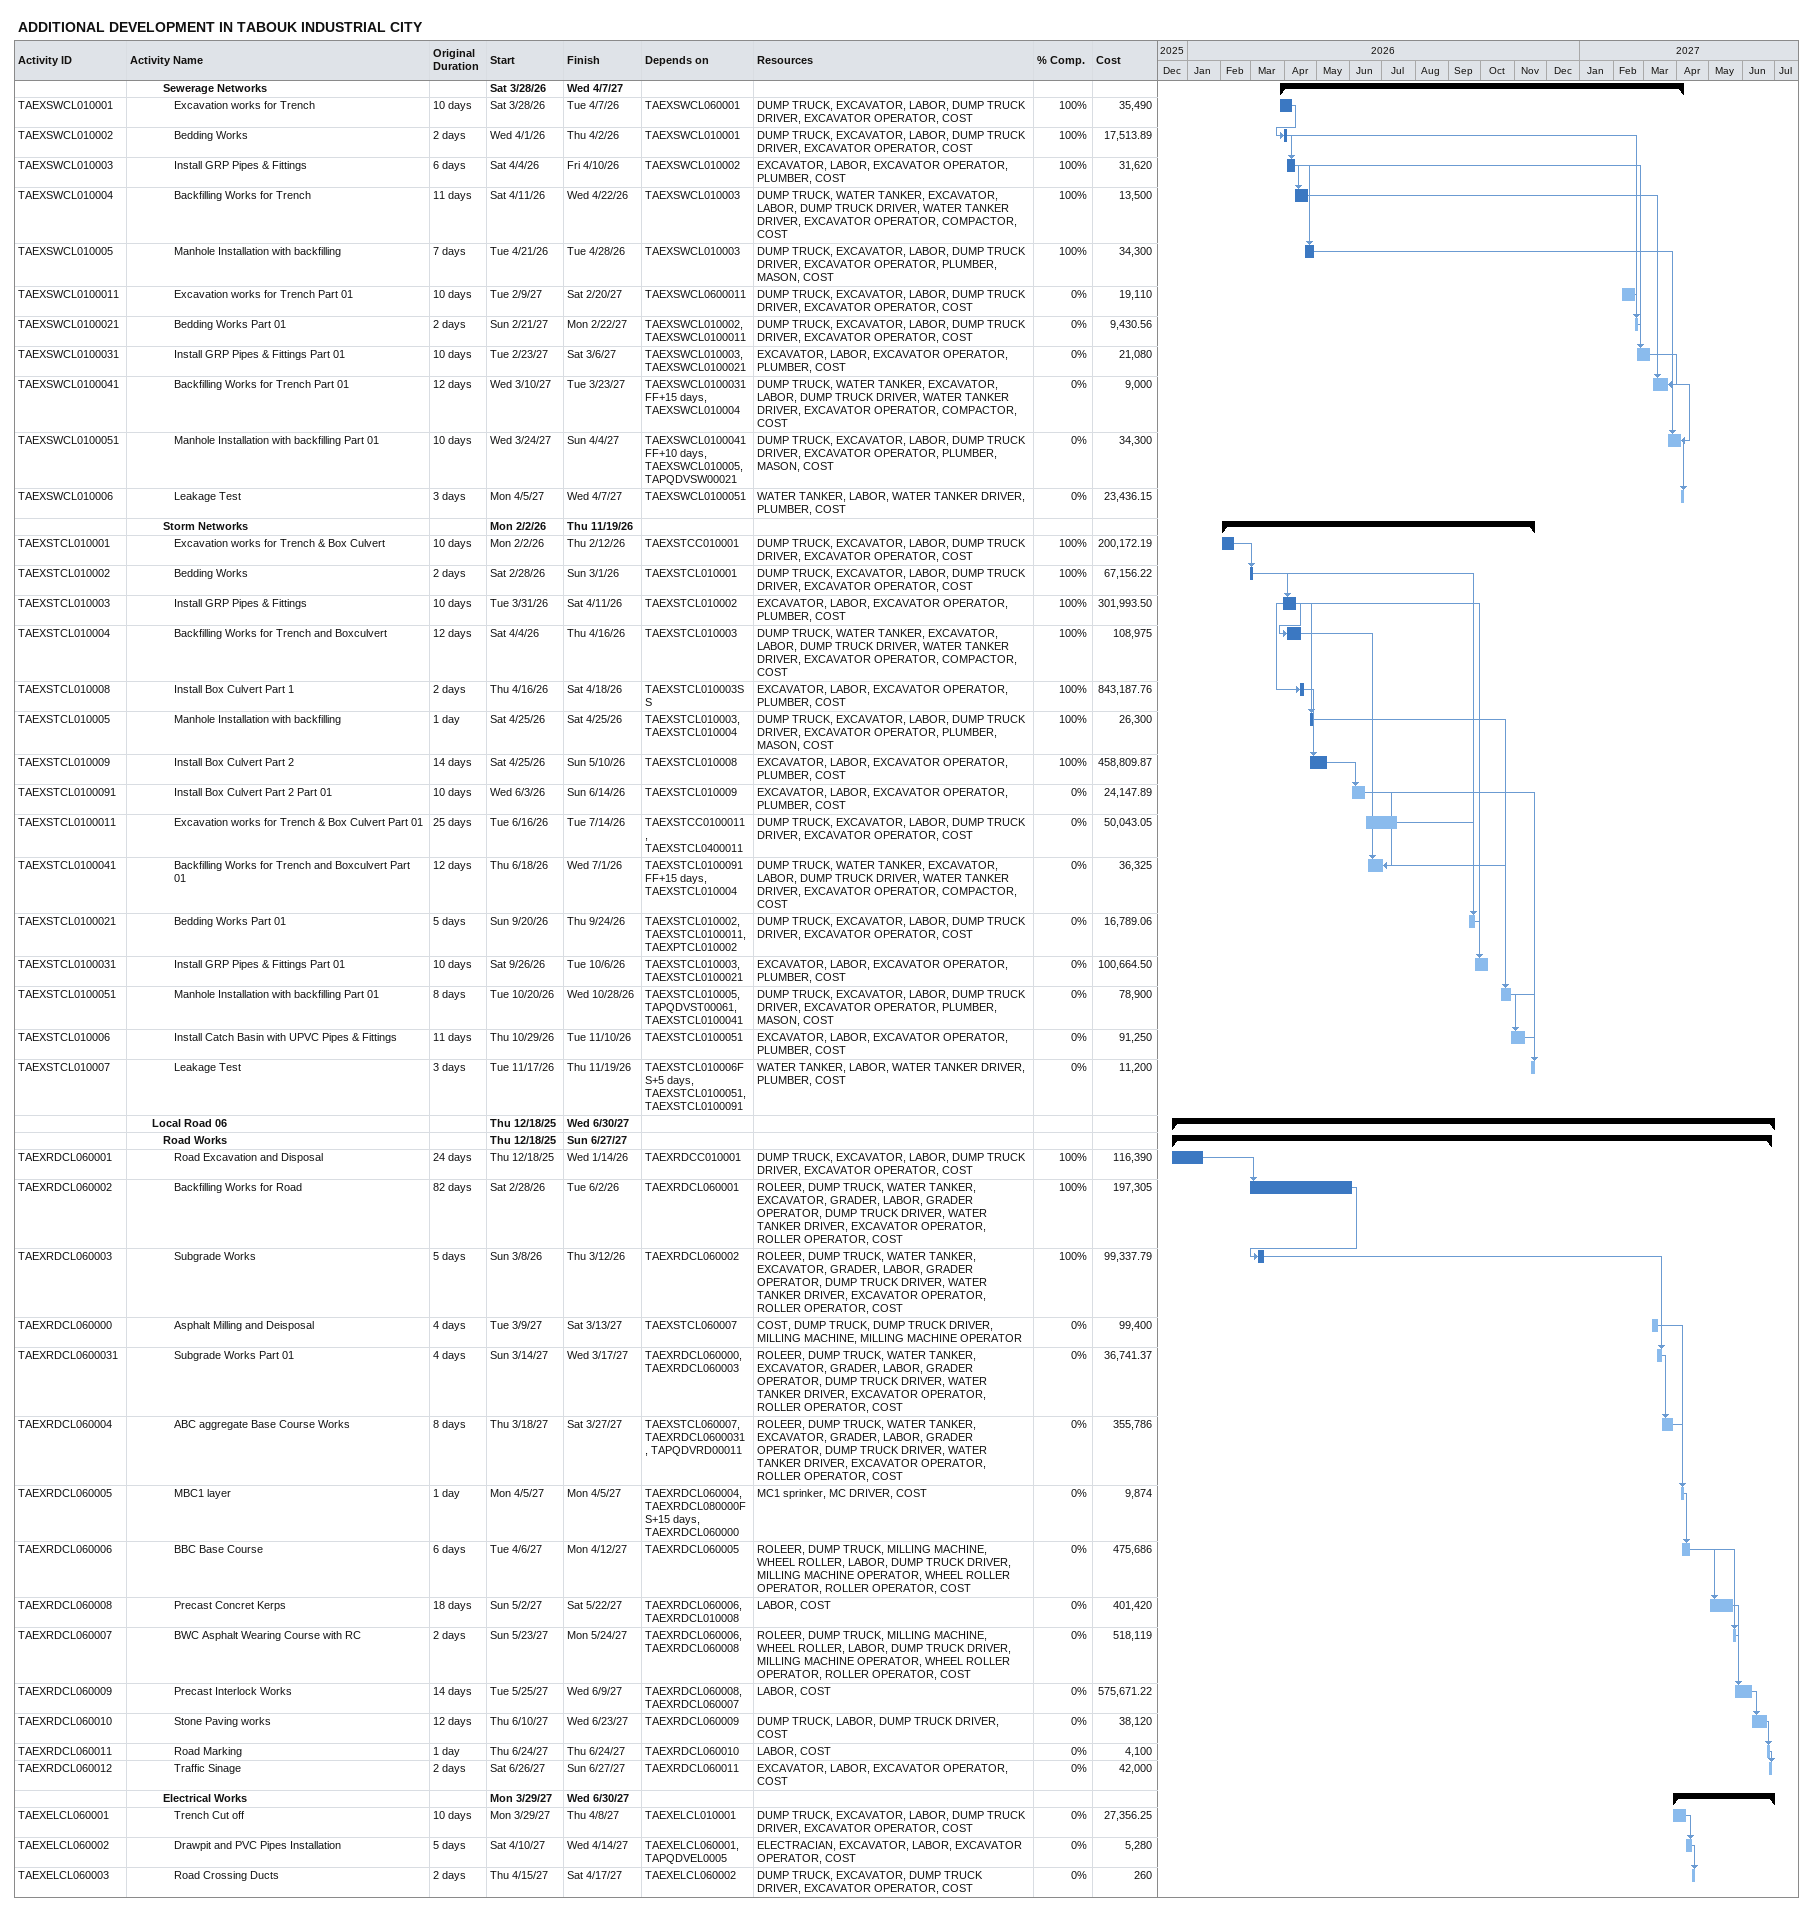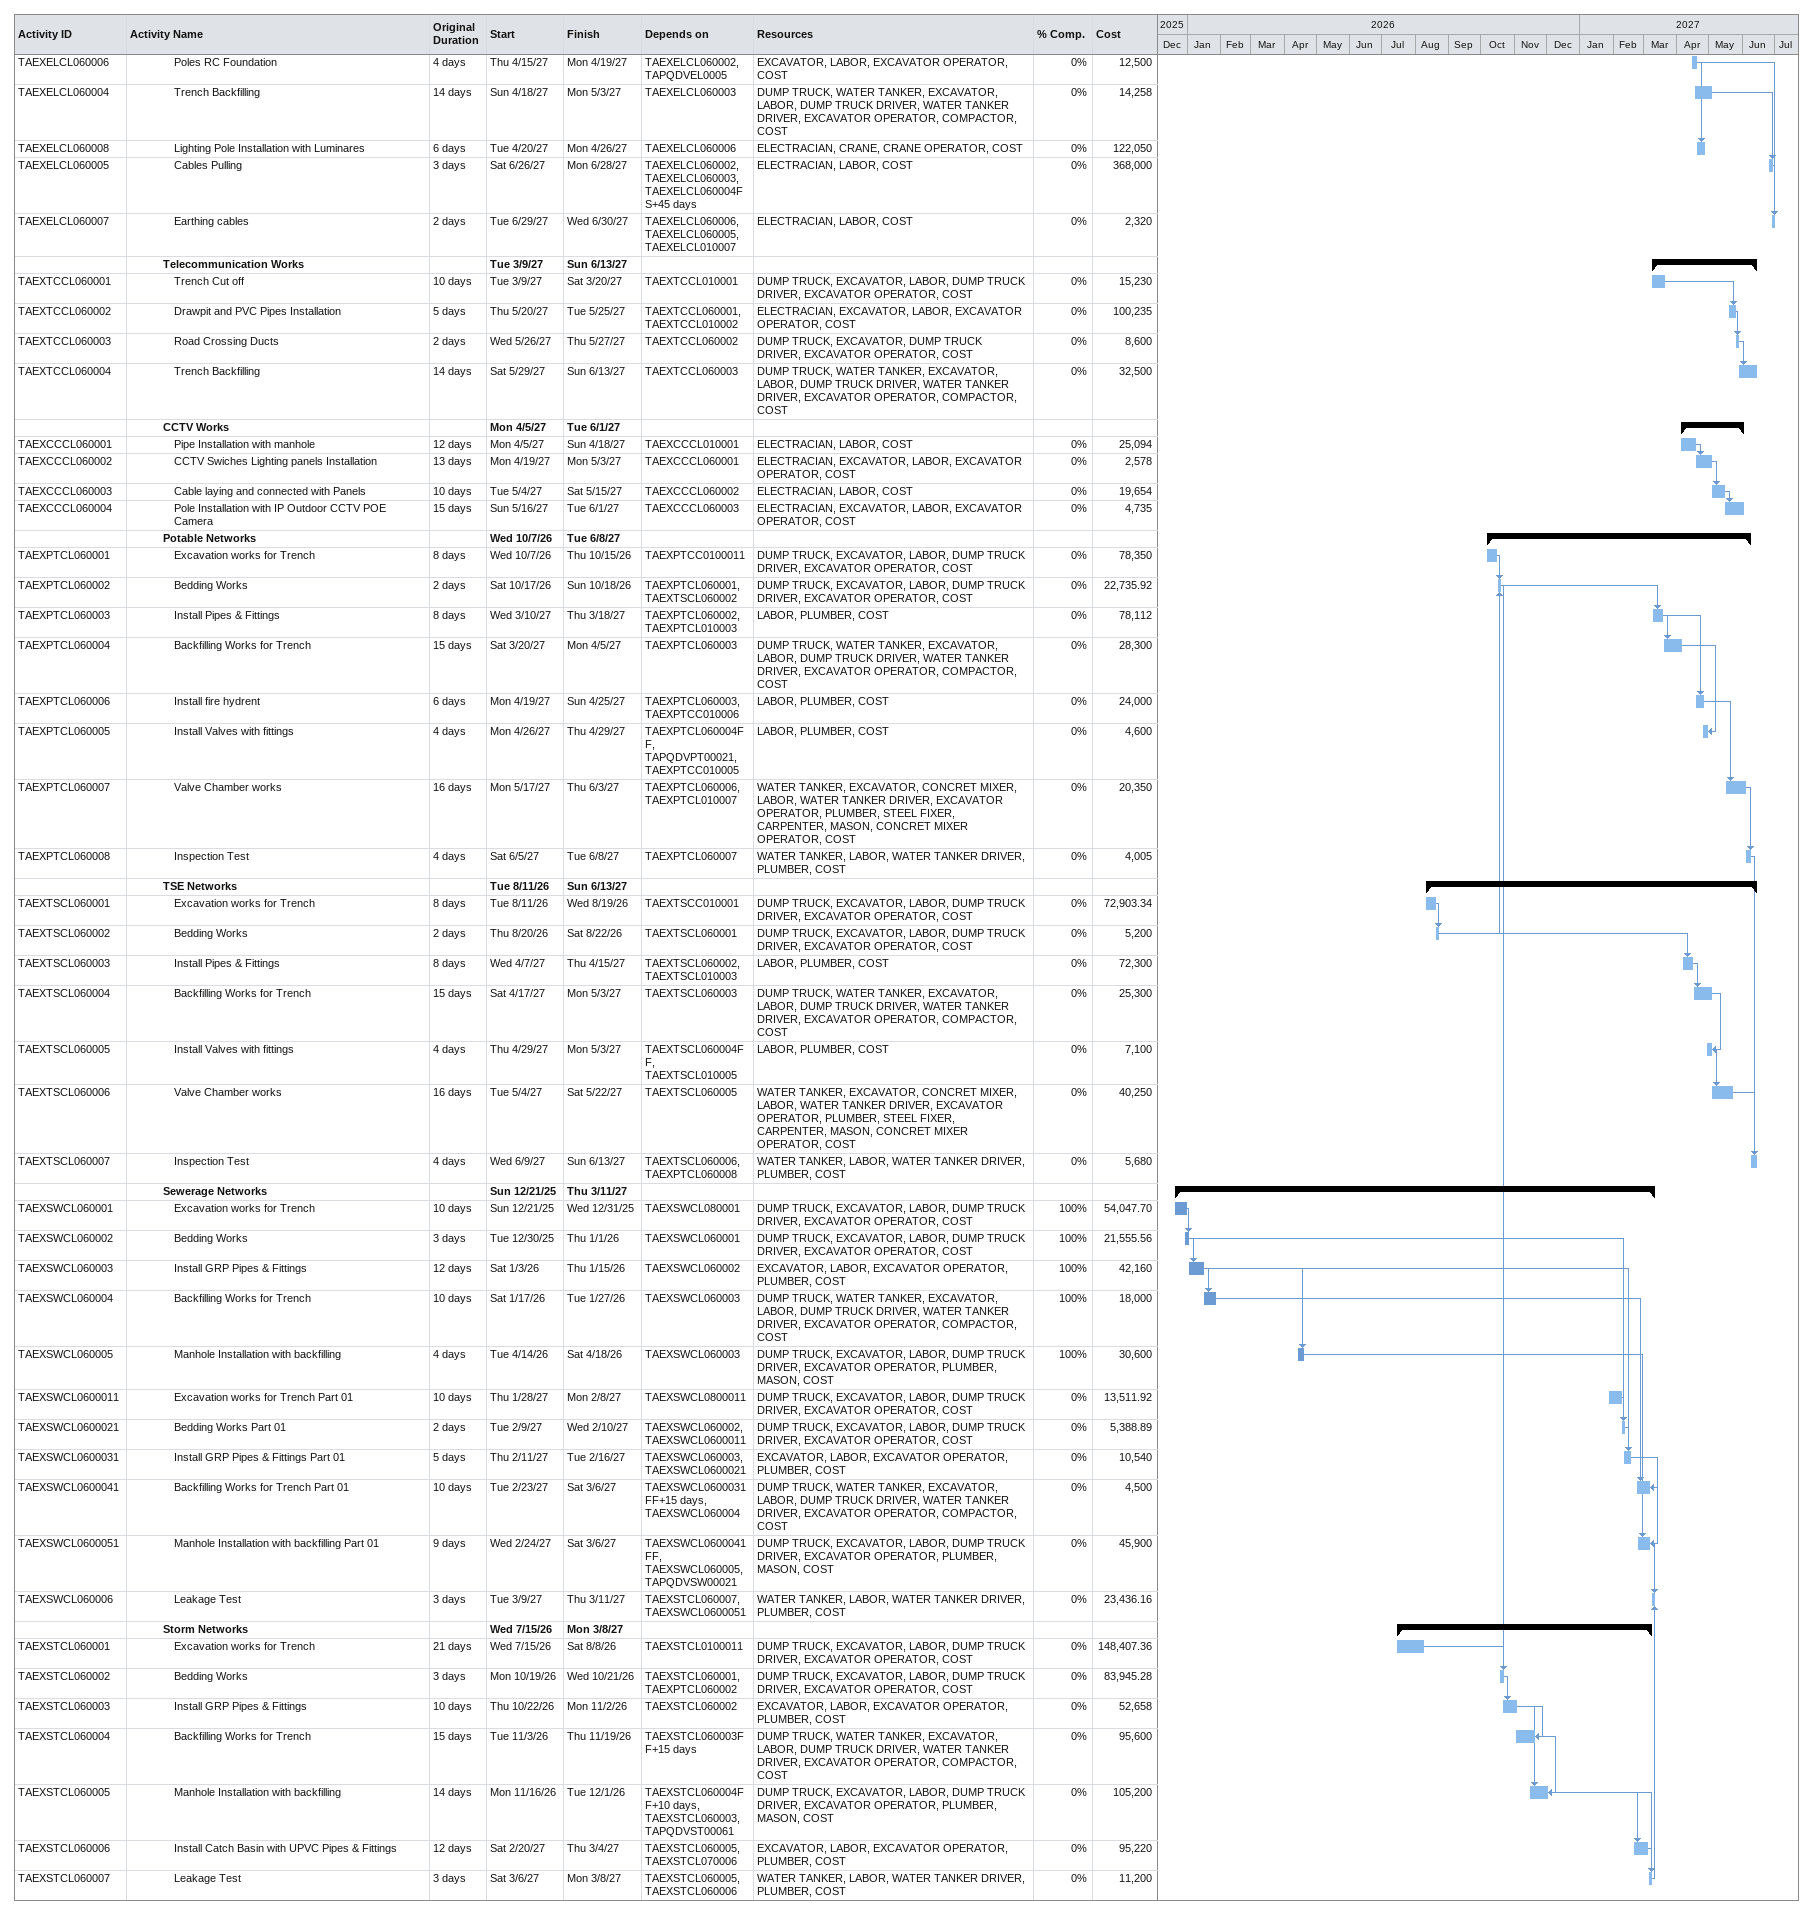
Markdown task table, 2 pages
ADDITIONAL DEVELOPMENT IN TABOUK INDUSTRIAL CITY

| ID | Level | Task | Original duration | Start | Finish | Predecessors | Resources | % complete | Cost |
|---|---|---|---|---|---|---|---|---|---|
|  | 4 | **Sewerage Networks** |  | 2026-03-28 | 2027-04-07 |  |  |  |  |
| TAEXSWCL010001 | 5 | Excavation works for Trench | 10d | 2026-03-28 | 2026-04-07 | TAEXSWCL060001 | DUMP TRUCK, EXCAVATOR, LABOR, DUMP TRUCK DRIVER, EXCAVATOR OPERATOR, COST | 100 | 35490 |
| TAEXSWCL010002 | 5 | Bedding Works | 2d | 2026-04-01 | 2026-04-02 | TAEXSWCL010001 | DUMP TRUCK, EXCAVATOR, LABOR, DUMP TRUCK DRIVER, EXCAVATOR OPERATOR, COST | 100 | 17513.89 |
| TAEXSWCL010003 | 5 | Install GRP Pipes & Fittings | 6d | 2026-04-04 | 2026-04-10 | TAEXSWCL010002 | EXCAVATOR, LABOR, EXCAVATOR OPERATOR, PLUMBER, COST | 100 | 31620 |
| TAEXSWCL010004 | 5 | Backfilling Works for Trench | 11d | 2026-04-11 | 2026-04-22 | TAEXSWCL010003 | DUMP TRUCK, WATER TANKER, EXCAVATOR, LABOR, DUMP TRUCK DRIVER, WATER TANKER DRIVER, EXCAVATOR OPERATOR, COMPACTOR, COST | 100 | 13500 |
| TAEXSWCL010005 | 5 | Manhole Installation with backfilling | 7d | 2026-04-21 | 2026-04-28 | TAEXSWCL010003 | DUMP TRUCK, EXCAVATOR, LABOR, DUMP TRUCK DRIVER, EXCAVATOR OPERATOR, PLUMBER, MASON, COST | 100 | 34300 |
| TAEXSWCL0100011 | 5 | Excavation works for Trench Part 01 | 10d | 2027-02-09 | 2027-02-20 | TAEXSWCL0600011 | DUMP TRUCK, EXCAVATOR, LABOR, DUMP TRUCK DRIVER, EXCAVATOR OPERATOR, COST | 0 | 19110 |
| TAEXSWCL0100021 | 5 | Bedding Works Part 01 | 2d | 2027-02-21 | 2027-02-22 | TAEXSWCL010002, TAEXSWCL0100011 | DUMP TRUCK, EXCAVATOR, LABOR, DUMP TRUCK DRIVER, EXCAVATOR OPERATOR, COST | 0 | 9430.56 |
| TAEXSWCL0100031 | 5 | Install GRP Pipes & Fittings Part 01 | 10d | 2027-02-23 | 2027-03-06 | TAEXSWCL010003, TAEXSWCL0100021 | EXCAVATOR, LABOR, EXCAVATOR OPERATOR, PLUMBER, COST | 0 | 21080 |
| TAEXSWCL0100041 | 5 | Backfilling Works for Trench Part 01 | 12d | 2027-03-10 | 2027-03-23 | TAEXSWCL0100031FF+15d, TAEXSWCL010004 | DUMP TRUCK, WATER TANKER, EXCAVATOR, LABOR, DUMP TRUCK DRIVER, WATER TANKER DRIVER, EXCAVATOR OPERATOR, COMPACTOR, COST | 0 | 9000 |
| TAEXSWCL0100051 | 5 | Manhole Installation with backfilling Part 01 | 10d | 2027-03-24 | 2027-04-04 | TAEXSWCL0100041FF+10d, TAEXSWCL010005, TAPQDVSW00021 | DUMP TRUCK, EXCAVATOR, LABOR, DUMP TRUCK DRIVER, EXCAVATOR OPERATOR, PLUMBER, MASON, COST | 0 | 34300 |
| TAEXSWCL010006 | 5 | Leakage Test | 3d | 2027-04-05 | 2027-04-07 | TAEXSWCL0100051 | WATER TANKER, LABOR, WATER TANKER DRIVER, PLUMBER, COST | 0 | 23436.15 |
|  | 4 | **Storm Networks** |  | 2026-02-02 | 2026-11-19 |  |  |  |  |
| TAEXSTCL010001 | 5 | Excavation works for Trench & Box Culvert | 10d | 2026-02-02 | 2026-02-12 | TAEXSTCC010001 | DUMP TRUCK, EXCAVATOR, LABOR, DUMP TRUCK DRIVER, EXCAVATOR OPERATOR, COST | 100 | 200172.19 |
| TAEXSTCL010002 | 5 | Bedding Works | 2d | 2026-02-28 | 2026-03-01 | TAEXSTCL010001 | DUMP TRUCK, EXCAVATOR, LABOR, DUMP TRUCK DRIVER, EXCAVATOR OPERATOR, COST | 100 | 67156.22 |
| TAEXSTCL010003 | 5 | Install GRP Pipes & Fittings | 10d | 2026-03-31 | 2026-04-11 | TAEXSTCL010002 | EXCAVATOR, LABOR, EXCAVATOR OPERATOR, PLUMBER, COST | 100 | 301993.50 |
| TAEXSTCL010004 | 5 | Backfilling Works for Trench and Boxculvert | 12d | 2026-04-04 | 2026-04-16 | TAEXSTCL010003 | DUMP TRUCK, WATER TANKER, EXCAVATOR, LABOR, DUMP TRUCK DRIVER, WATER TANKER DRIVER, EXCAVATOR OPERATOR, COMPACTOR, COST | 100 | 108975 |
| TAEXSTCL010008 | 5 | Install Box Culvert Part 1 | 2d | 2026-04-16 | 2026-04-18 | TAEXSTCL010003SS | EXCAVATOR, LABOR, EXCAVATOR OPERATOR, PLUMBER, COST | 100 | 843187.76 |
| TAEXSTCL010005 | 5 | Manhole Installation with backfilling | 1d | 2026-04-25 | 2026-04-25 | TAEXSTCL010003, TAEXSTCL010004 | DUMP TRUCK, EXCAVATOR, LABOR, DUMP TRUCK DRIVER, EXCAVATOR OPERATOR, PLUMBER, MASON, COST | 100 | 26300 |
| TAEXSTCL010009 | 5 | Install Box Culvert Part 2 | 14d | 2026-04-25 | 2026-05-10 | TAEXSTCL010008 | EXCAVATOR, LABOR, EXCAVATOR OPERATOR, PLUMBER, COST | 100 | 458809.87 |
| TAEXSTCL0100091 | 5 | Install Box Culvert Part 2 Part 01 | 10d | 2026-06-03 | 2026-06-14 | TAEXSTCL010009 | EXCAVATOR, LABOR, EXCAVATOR OPERATOR, PLUMBER, COST | 0 | 24147.89 |
| TAEXSTCL0100011 | 5 | Excavation works for Trench & Box Culvert Part 01 | 25d | 2026-06-16 | 2026-07-14 | TAEXSTCC0100011, TAEXSTCL0400011 | DUMP TRUCK, EXCAVATOR, LABOR, DUMP TRUCK DRIVER, EXCAVATOR OPERATOR, COST | 0 | 50043.05 |
| TAEXSTCL0100041 | 5 | Backfilling Works for Trench and Boxculvert Part 01 | 12d | 2026-06-18 | 2026-07-01 | TAEXSTCL0100091FF+15d, TAEXSTCL010004 | DUMP TRUCK, WATER TANKER, EXCAVATOR, LABOR, DUMP TRUCK DRIVER, WATER TANKER DRIVER, EXCAVATOR OPERATOR, COMPACTOR, COST | 0 | 36325 |
| TAEXSTCL0100021 | 5 | Bedding Works Part 01 | 5d | 2026-09-20 | 2026-09-24 | TAEXSTCL010002, TAEXSTCL0100011, TAEXPTCL010002 | DUMP TRUCK, EXCAVATOR, LABOR, DUMP TRUCK DRIVER, EXCAVATOR OPERATOR, COST | 0 | 16789.06 |
| TAEXSTCL0100031 | 5 | Install GRP Pipes & Fittings Part 01 | 10d | 2026-09-26 | 2026-10-06 | TAEXSTCL010003, TAEXSTCL0100021 | EXCAVATOR, LABOR, EXCAVATOR OPERATOR, PLUMBER, COST | 0 | 100664.50 |
| TAEXSTCL0100051 | 5 | Manhole Installation with backfilling Part 01 | 8d | 2026-10-20 | 2026-10-28 | TAEXSTCL010005, TAPQDVST00061, TAEXSTCL0100041 | DUMP TRUCK, EXCAVATOR, LABOR, DUMP TRUCK DRIVER, EXCAVATOR OPERATOR, PLUMBER, MASON, COST | 0 | 78900 |
| TAEXSTCL010006 | 5 | Install Catch Basin with UPVC Pipes & Fittings | 11d | 2026-10-29 | 2026-11-10 | TAEXSTCL0100051 | EXCAVATOR, LABOR, EXCAVATOR OPERATOR, PLUMBER, COST | 0 | 91250 |
| TAEXSTCL010007 | 5 | Leakage Test | 3d | 2026-11-17 | 2026-11-19 | TAEXSTCL010006FS+5d, TAEXSTCL0100051, TAEXSTCL0100091 | WATER TANKER, LABOR, WATER TANKER DRIVER, PLUMBER, COST | 0 | 11200 |
|  | 3 | **Local Road 06** |  | 2025-12-18 | 2027-06-30 |  |  |  |  |
|  | 4 | **Road Works** |  | 2025-12-18 | 2027-06-27 |  |  |  |  |
| TAEXRDCL060001 | 5 | Road Excavation and Disposal | 24d | 2025-12-18 | 2026-01-14 | TAEXRDCC010001 | DUMP TRUCK, EXCAVATOR, LABOR, DUMP TRUCK DRIVER, EXCAVATOR OPERATOR, COST | 100 | 116390 |
| TAEXRDCL060002 | 5 | Backfilling Works for Road | 82d | 2026-02-28 | 2026-06-02 | TAEXRDCL060001 | ROLEER, DUMP TRUCK, WATER TANKER, EXCAVATOR, GRADER, LABOR, GRADER OPERATOR, DUMP TRUCK DRIVER, WATER TANKER DRIVER, EXCAVATOR OPERATOR, ROLLER OPERATOR, COST | 100 | 197305 |
| TAEXRDCL060003 | 5 | Subgrade Works | 5d | 2026-03-08 | 2026-03-12 | TAEXRDCL060002 | ROLEER, DUMP TRUCK, WATER TANKER, EXCAVATOR, GRADER, LABOR, GRADER OPERATOR, DUMP TRUCK DRIVER, WATER TANKER DRIVER, EXCAVATOR OPERATOR, ROLLER OPERATOR, COST | 100 | 99337.79 |
| TAEXRDCL060000 | 5 | Asphalt Milling and Deisposal | 4d | 2027-03-09 | 2027-03-13 | TAEXSTCL060007 | COST, DUMP TRUCK, DUMP TRUCK DRIVER, MILLING MACHINE, MILLING MACHINE OPERATOR | 0 | 99400 |
| TAEXRDCL0600031 | 5 | Subgrade Works Part 01 | 4d | 2027-03-14 | 2027-03-17 | TAEXRDCL060000, TAEXRDCL060003 | ROLEER, DUMP TRUCK, WATER TANKER, EXCAVATOR, GRADER, LABOR, GRADER OPERATOR, DUMP TRUCK DRIVER, WATER TANKER DRIVER, EXCAVATOR OPERATOR, ROLLER OPERATOR, COST | 0 | 36741.37 |
| TAEXRDCL060004 | 5 | ABC aggregate Base Course Works | 8d | 2027-03-18 | 2027-03-27 | TAEXSTCL060007, TAEXRDCL0600031, TAPQDVRD00011 | ROLEER, DUMP TRUCK, WATER TANKER, EXCAVATOR, GRADER, LABOR, GRADER OPERATOR, DUMP TRUCK DRIVER, WATER TANKER DRIVER, EXCAVATOR OPERATOR, ROLLER OPERATOR, COST | 0 | 355786 |
| TAEXRDCL060005 | 5 | MBC1 layer | 1d | 2027-04-05 | 2027-04-05 | TAEXRDCL060004, TAEXRDCL080000FS+15d, TAEXRDCL060000 | MC1 sprinker, MC DRIVER, COST | 0 | 9874 |
| TAEXRDCL060006 | 5 | BBC Base Course | 6d | 2027-04-06 | 2027-04-12 | TAEXRDCL060005 | ROLEER, DUMP TRUCK, MILLING MACHINE, WHEEL ROLLER, LABOR, DUMP TRUCK DRIVER, MILLING MACHINE OPERATOR, WHEEL ROLLER OPERATOR, ROLLER OPERATOR, COST | 0 | 475686 |
| TAEXRDCL060008 | 5 | Precast Concret Kerps | 18d | 2027-05-02 | 2027-05-22 | TAEXRDCL060006, TAEXRDCL010008 | LABOR, COST | 0 | 401420 |
| TAEXRDCL060007 | 5 | BWC Asphalt Wearing Course with RC | 2d | 2027-05-23 | 2027-05-24 | TAEXRDCL060006, TAEXRDCL060008 | ROLEER, DUMP TRUCK, MILLING MACHINE, WHEEL ROLLER, LABOR, DUMP TRUCK DRIVER, MILLING MACHINE OPERATOR, WHEEL ROLLER OPERATOR, ROLLER OPERATOR, COST | 0 | 518119 |
| TAEXRDCL060009 | 5 | Precast Interlock Works | 14d | 2027-05-25 | 2027-06-09 | TAEXRDCL060008, TAEXRDCL060007 | LABOR, COST | 0 | 575671.22 |
| TAEXRDCL060010 | 5 | Stone Paving works | 12d | 2027-06-10 | 2027-06-23 | TAEXRDCL060009 | DUMP TRUCK, LABOR, DUMP TRUCK DRIVER, COST | 0 | 38120 |
| TAEXRDCL060011 | 5 | Road Marking | 1d | 2027-06-24 | 2027-06-24 | TAEXRDCL060010 | LABOR, COST | 0 | 4100 |
| TAEXRDCL060012 | 5 | Traffic Sinage | 2d | 2027-06-26 | 2027-06-27 | TAEXRDCL060011 | EXCAVATOR, LABOR, EXCAVATOR OPERATOR, COST | 0 | 42000 |
|  | 4 | **Electrical Works** |  | 2027-03-29 | 2027-06-30 |  |  |  |  |
| TAEXELCL060001 | 5 | Trench Cut off | 10d | 2027-03-29 | 2027-04-08 | TAEXELCL010001 | DUMP TRUCK, EXCAVATOR, LABOR, DUMP TRUCK DRIVER, EXCAVATOR OPERATOR, COST | 0 | 27356.25 |
| TAEXELCL060002 | 5 | Drawpit and PVC Pipes Installation | 5d | 2027-04-10 | 2027-04-14 | TAEXELCL060001, TAPQDVEL0005 | ELECTRACIAN, EXCAVATOR, LABOR, EXCAVATOR OPERATOR, COST | 0 | 5280 |
| TAEXELCL060003 | 5 | Road Crossing Ducts | 2d | 2027-04-15 | 2027-04-17 | TAEXELCL060002 | DUMP TRUCK, EXCAVATOR, DUMP TRUCK DRIVER, EXCAVATOR OPERATOR, COST | 0 | 260 |
| TAEXELCL060006 | 5 | Poles RC Foundation | 4d | 2027-04-15 | 2027-04-19 | TAEXELCL060002, TAPQDVEL0005 | EXCAVATOR, LABOR, EXCAVATOR OPERATOR, COST | 0 | 12500 |
| TAEXELCL060004 | 5 | Trench Backfilling | 14d | 2027-04-18 | 2027-05-03 | TAEXELCL060003 | DUMP TRUCK, WATER TANKER, EXCAVATOR, LABOR, DUMP TRUCK DRIVER, WATER TANKER DRIVER, EXCAVATOR OPERATOR, COMPACTOR, COST | 0 | 14258 |
| TAEXELCL060008 | 5 | Lighting Pole Installation with Luminares | 6d | 2027-04-20 | 2027-04-26 | TAEXELCL060006 | ELECTRACIAN, CRANE, CRANE OPERATOR, COST | 0 | 122050 |
| TAEXELCL060005 | 5 | Cables Pulling | 3d | 2027-06-26 | 2027-06-28 | TAEXELCL060002, TAEXELCL060003, TAEXELCL060004FS+45d | ELECTRACIAN, LABOR, COST | 0 | 368000 |
| TAEXELCL060007 | 5 | Earthing cables | 2d | 2027-06-29 | 2027-06-30 | TAEXELCL060006, TAEXELCL060005, TAEXELCL010007 | ELECTRACIAN, LABOR, COST | 0 | 2320 |
|  | 4 | **Telecommunication Works** |  | 2027-03-09 | 2027-06-13 |  |  |  |  |
| TAEXTCCL060001 | 5 | Trench Cut off | 10d | 2027-03-09 | 2027-03-20 | TAEXTCCL010001 | DUMP TRUCK, EXCAVATOR, LABOR, DUMP TRUCK DRIVER, EXCAVATOR OPERATOR, COST | 0 | 15230 |
| TAEXTCCL060002 | 5 | Drawpit and PVC Pipes Installation | 5d | 2027-05-20 | 2027-05-25 | TAEXTCCL060001, TAEXTCCL010002 | ELECTRACIAN, EXCAVATOR, LABOR, EXCAVATOR OPERATOR, COST | 0 | 100235 |
| TAEXTCCL060003 | 5 | Road Crossing Ducts | 2d | 2027-05-26 | 2027-05-27 | TAEXTCCL060002 | DUMP TRUCK, EXCAVATOR, DUMP TRUCK DRIVER, EXCAVATOR OPERATOR, COST | 0 | 8600 |
| TAEXTCCL060004 | 5 | Trench Backfilling | 14d | 2027-05-29 | 2027-06-13 | TAEXTCCL060003 | DUMP TRUCK, WATER TANKER, EXCAVATOR, LABOR, DUMP TRUCK DRIVER, WATER TANKER DRIVER, EXCAVATOR OPERATOR, COMPACTOR, COST | 0 | 32500 |
|  | 4 | **CCTV Works** |  | 2027-04-05 | 2027-06-01 |  |  |  |  |
| TAEXCCCL060001 | 5 | Pipe Installation with manhole | 12d | 2027-04-05 | 2027-04-18 | TAEXCCCL010001 | ELECTRACIAN, LABOR, COST | 0 | 25094 |
| TAEXCCCL060002 | 5 | CCTV Swiches Lighting panels Installation | 13d | 2027-04-19 | 2027-05-03 | TAEXCCCL060001 | ELECTRACIAN, EXCAVATOR, LABOR, EXCAVATOR OPERATOR, COST | 0 | 2578 |
| TAEXCCCL060003 | 5 | Cable laying and connected with Panels | 10d | 2027-05-04 | 2027-05-15 | TAEXCCCL060002 | ELECTRACIAN, LABOR, COST | 0 | 19654 |
| TAEXCCCL060004 | 5 | Pole Installation with IP Outdoor CCTV POE Camera | 15d | 2027-05-16 | 2027-06-01 | TAEXCCCL060003 | ELECTRACIAN, EXCAVATOR, LABOR, EXCAVATOR OPERATOR, COST | 0 | 4735 |
|  | 4 | **Potable Networks** |  | 2026-10-07 | 2027-06-08 |  |  |  |  |
| TAEXPTCL060001 | 5 | Excavation works for Trench | 8d | 2026-10-07 | 2026-10-15 | TAEXPTCC0100011 | DUMP TRUCK, EXCAVATOR, LABOR, DUMP TRUCK DRIVER, EXCAVATOR OPERATOR, COST | 0 | 78350 |
| TAEXPTCL060002 | 5 | Bedding Works | 2d | 2026-10-17 | 2026-10-18 | TAEXPTCL060001, TAEXTSCL060002 | DUMP TRUCK, EXCAVATOR, LABOR, DUMP TRUCK DRIVER, EXCAVATOR OPERATOR, COST | 0 | 22735.92 |
| TAEXPTCL060003 | 5 | Install Pipes & Fittings | 8d | 2027-03-10 | 2027-03-18 | TAEXPTCL060002, TAEXPTCL010003 | LABOR, PLUMBER, COST | 0 | 78112 |
| TAEXPTCL060004 | 5 | Backfilling Works for Trench | 15d | 2027-03-20 | 2027-04-05 | TAEXPTCL060003 | DUMP TRUCK, WATER TANKER, EXCAVATOR, LABOR, DUMP TRUCK DRIVER, WATER TANKER DRIVER, EXCAVATOR OPERATOR, COMPACTOR, COST | 0 | 28300 |
| TAEXPTCL060006 | 5 | Install fire hydrent | 6d | 2027-04-19 | 2027-04-25 | TAEXPTCL060003, TAEXPTCC010006 | LABOR, PLUMBER, COST | 0 | 24000 |
| TAEXPTCL060005 | 5 | Install Valves with fittings | 4d | 2027-04-26 | 2027-04-29 | TAEXPTCL060004FF, TAPQDVPT00021, TAEXPTCC010005 | LABOR, PLUMBER, COST | 0 | 4600 |
| TAEXPTCL060007 | 5 | Valve Chamber works | 16d | 2027-05-17 | 2027-06-03 | TAEXPTCL060006, TAEXPTCL010007 | WATER TANKER, EXCAVATOR, CONCRET MIXER, LABOR, WATER TANKER DRIVER, EXCAVATOR OPERATOR, PLUMBER, STEEL FIXER, CARPENTER, MASON, CONCRET MIXER OPERATOR, COST | 0 | 20350 |
| TAEXPTCL060008 | 5 | Inspection Test | 4d | 2027-06-05 | 2027-06-08 | TAEXPTCL060007 | WATER TANKER, LABOR, WATER TANKER DRIVER, PLUMBER, COST | 0 | 4005 |
|  | 4 | **TSE Networks** |  | 2026-08-11 | 2027-06-13 |  |  |  |  |
| TAEXTSCL060001 | 5 | Excavation works for Trench | 8d | 2026-08-11 | 2026-08-19 | TAEXTSCC010001 | DUMP TRUCK, EXCAVATOR, LABOR, DUMP TRUCK DRIVER, EXCAVATOR OPERATOR, COST | 0 | 72903.34 |
| TAEXTSCL060002 | 5 | Bedding Works | 2d | 2026-08-20 | 2026-08-22 | TAEXTSCL060001 | DUMP TRUCK, EXCAVATOR, LABOR, DUMP TRUCK DRIVER, EXCAVATOR OPERATOR, COST | 0 | 5200 |
| TAEXTSCL060003 | 5 | Install Pipes & Fittings | 8d | 2027-04-07 | 2027-04-15 | TAEXTSCL060002, TAEXTSCL010003 | LABOR, PLUMBER, COST | 0 | 72300 |
| TAEXTSCL060004 | 5 | Backfilling Works for Trench | 15d | 2027-04-17 | 2027-05-03 | TAEXTSCL060003 | DUMP TRUCK, WATER TANKER, EXCAVATOR, LABOR, DUMP TRUCK DRIVER, WATER TANKER DRIVER, EXCAVATOR OPERATOR, COMPACTOR, COST | 0 | 25300 |
| TAEXTSCL060005 | 5 | Install Valves with fittings | 4d | 2027-04-29 | 2027-05-03 | TAEXTSCL060004FF, TAEXTSCL010005 | LABOR, PLUMBER, COST | 0 | 7100 |
| TAEXTSCL060006 | 5 | Valve Chamber works | 16d | 2027-05-04 | 2027-05-22 | TAEXTSCL060005 | WATER TANKER, EXCAVATOR, CONCRET MIXER, LABOR, WATER TANKER DRIVER, EXCAVATOR OPERATOR, PLUMBER, STEEL FIXER, CARPENTER, MASON, CONCRET MIXER OPERATOR, COST | 0 | 40250 |
| TAEXTSCL060007 | 5 | Inspection Test | 4d | 2027-06-09 | 2027-06-13 | TAEXTSCL060006, TAEXPTCL060008 | WATER TANKER, LABOR, WATER TANKER DRIVER, PLUMBER, COST | 0 | 5680 |
|  | 4 | **Sewerage Networks** |  | 2025-12-21 | 2027-03-11 |  |  |  |  |
| TAEXSWCL060001 | 5 | Excavation works for Trench | 10d | 2025-12-21 | 2025-12-31 | TAEXSWCL080001 | DUMP TRUCK, EXCAVATOR, LABOR, DUMP TRUCK DRIVER, EXCAVATOR OPERATOR, COST | 100 | 54047.70 |
| TAEXSWCL060002 | 5 | Bedding Works | 3d | 2025-12-30 | 2026-01-01 | TAEXSWCL060001 | DUMP TRUCK, EXCAVATOR, LABOR, DUMP TRUCK DRIVER, EXCAVATOR OPERATOR, COST | 100 | 21555.56 |
| TAEXSWCL060003 | 5 | Install GRP Pipes & Fittings | 12d | 2026-01-03 | 2026-01-15 | TAEXSWCL060002 | EXCAVATOR, LABOR, EXCAVATOR OPERATOR, PLUMBER, COST | 100 | 42160 |
| TAEXSWCL060004 | 5 | Backfilling Works for Trench | 10d | 2026-01-17 | 2026-01-27 | TAEXSWCL060003 | DUMP TRUCK, WATER TANKER, EXCAVATOR, LABOR, DUMP TRUCK DRIVER, WATER TANKER DRIVER, EXCAVATOR OPERATOR, COMPACTOR, COST | 100 | 18000 |
| TAEXSWCL060005 | 5 | Manhole Installation with backfilling | 4d | 2026-04-14 | 2026-04-18 | TAEXSWCL060003 | DUMP TRUCK, EXCAVATOR, LABOR, DUMP TRUCK DRIVER, EXCAVATOR OPERATOR, PLUMBER, MASON, COST | 100 | 30600 |
| TAEXSWCL0600011 | 5 | Excavation works for Trench Part 01 | 10d | 2027-01-28 | 2027-02-08 | TAEXSWCL0800011 | DUMP TRUCK, EXCAVATOR, LABOR, DUMP TRUCK DRIVER, EXCAVATOR OPERATOR, COST | 0 | 13511.92 |
| TAEXSWCL0600021 | 5 | Bedding Works Part 01 | 2d | 2027-02-09 | 2027-02-10 | TAEXSWCL060002, TAEXSWCL0600011 | DUMP TRUCK, EXCAVATOR, LABOR, DUMP TRUCK DRIVER, EXCAVATOR OPERATOR, COST | 0 | 5388.89 |
| TAEXSWCL0600031 | 5 | Install GRP Pipes & Fittings Part 01 | 5d | 2027-02-11 | 2027-02-16 | TAEXSWCL060003, TAEXSWCL0600021 | EXCAVATOR, LABOR, EXCAVATOR OPERATOR, PLUMBER, COST | 0 | 10540 |
| TAEXSWCL0600041 | 5 | Backfilling Works for Trench Part 01 | 10d | 2027-02-23 | 2027-03-06 | TAEXSWCL0600031FF+15d, TAEXSWCL060004 | DUMP TRUCK, WATER TANKER, EXCAVATOR, LABOR, DUMP TRUCK DRIVER, WATER TANKER DRIVER, EXCAVATOR OPERATOR, COMPACTOR, COST | 0 | 4500 |
| TAEXSWCL0600051 | 5 | Manhole Installation with backfilling Part 01 | 9d | 2027-02-24 | 2027-03-06 | TAEXSWCL0600041FF, TAEXSWCL060005, TAPQDVSW00021 | DUMP TRUCK, EXCAVATOR, LABOR, DUMP TRUCK DRIVER, EXCAVATOR OPERATOR, PLUMBER, MASON, COST | 0 | 45900 |
| TAEXSWCL060006 | 5 | Leakage Test | 3d | 2027-03-09 | 2027-03-11 | TAEXSTCL060007, TAEXSWCL0600051 | WATER TANKER, LABOR, WATER TANKER DRIVER, PLUMBER, COST | 0 | 23436.16 |
|  | 4 | **Storm Networks** |  | 2026-07-15 | 2027-03-08 |  |  |  |  |
| TAEXSTCL060001 | 5 | Excavation works for Trench | 21d | 2026-07-15 | 2026-08-08 | TAEXSTCL0100011 | DUMP TRUCK, EXCAVATOR, LABOR, DUMP TRUCK DRIVER, EXCAVATOR OPERATOR, COST | 0 | 148407.36 |
| TAEXSTCL060002 | 5 | Bedding Works | 3d | 2026-10-19 | 2026-10-21 | TAEXSTCL060001, TAEXPTCL060002 | DUMP TRUCK, EXCAVATOR, LABOR, DUMP TRUCK DRIVER, EXCAVATOR OPERATOR, COST | 0 | 83945.28 |
| TAEXSTCL060003 | 5 | Install GRP Pipes & Fittings | 10d | 2026-10-22 | 2026-11-02 | TAEXSTCL060002 | EXCAVATOR, LABOR, EXCAVATOR OPERATOR, PLUMBER, COST | 0 | 52658 |
| TAEXSTCL060004 | 5 | Backfilling Works for Trench | 15d | 2026-11-03 | 2026-11-19 | TAEXSTCL060003FF+15d | DUMP TRUCK, WATER TANKER, EXCAVATOR, LABOR, DUMP TRUCK DRIVER, WATER TANKER DRIVER, EXCAVATOR OPERATOR, COMPACTOR, COST | 0 | 95600 |
| TAEXSTCL060005 | 5 | Manhole Installation with backfilling | 14d | 2026-11-16 | 2026-12-01 | TAEXSTCL060004FF+10d, TAEXSTCL060003, TAPQDVST00061 | DUMP TRUCK, EXCAVATOR, LABOR, DUMP TRUCK DRIVER, EXCAVATOR OPERATOR, PLUMBER, MASON, COST | 0 | 105200 |
| TAEXSTCL060006 | 5 | Install Catch Basin with UPVC Pipes & Fittings | 12d | 2027-02-20 | 2027-03-04 | TAEXSTCL060005, TAEXSTCL070006 | EXCAVATOR, LABOR, EXCAVATOR OPERATOR, PLUMBER, COST | 0 | 95220 |
| TAEXSTCL060007 | 5 | Leakage Test | 3d | 2027-03-06 | 2027-03-08 | TAEXSTCL060005, TAEXSTCL060006 | WATER TANKER, LABOR, WATER TANKER DRIVER, PLUMBER, COST | 0 | 11200 |
